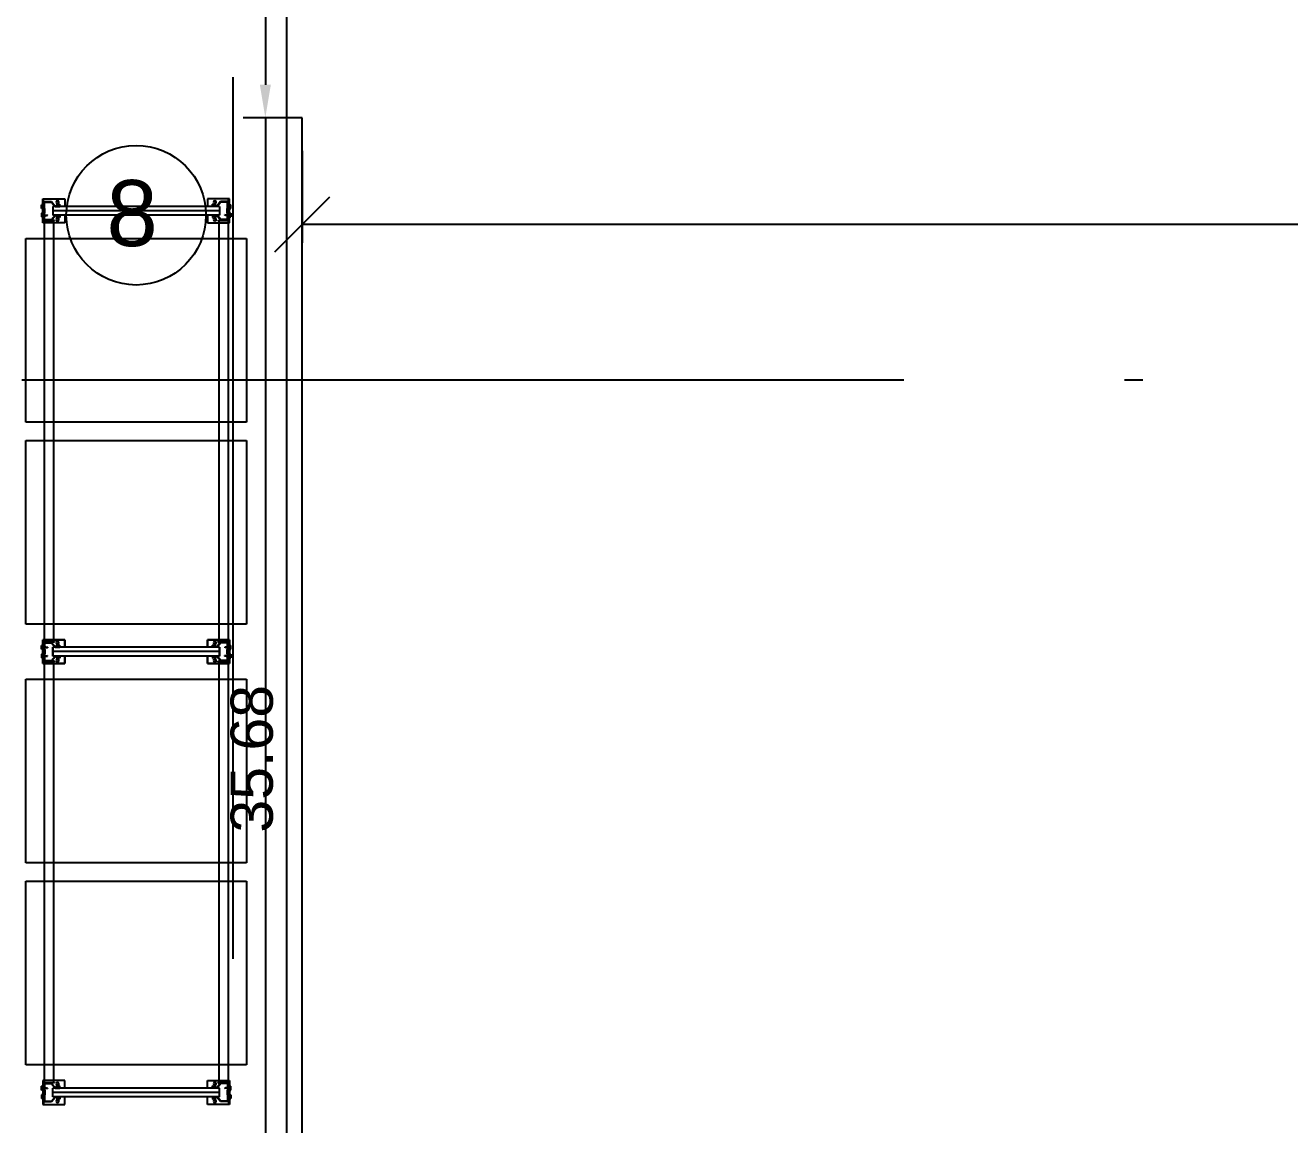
# Model space of a CAD drawing. Header units: metres. Extents: x 0 to 8715937, y -236336 to 216.
# Drawn here: x 169.52 to 176.4, y 63.68 to 69.66 of the extents above; entities that cross this region are included whole.
import ezdxf

# ---------------------------------------------------------------- set-up
doc = ezdxf.new("R2010")
doc.units = ezdxf.units.M
doc.header["$MEASUREMENT"] = 0
doc.header["$PDMODE"] = 3
doc.linetypes.add('ACAD_ISO10W100', pattern=[18, 12, -3, 0, -3])
for name, color, linetype in [('0-BLOCK-ARQUITECTURA', 7, 'Continuous'), ('0-BLOCK-EQUIPAMIENTO', 7, 'Continuous'), ('0-BLOCK-ESTRUCTURA', 7, 'Continuous'), ('1', 7, 'Continuous'), ('AAA BAST', 5, 'Continuous'), ('AAA COTAS', 7, 'Continuous'), ('AAA LARG', 1, 'Continuous'), ('AAA PALLETS', 7, 'Continuous'), ('AAA TEXTO', 7, 'Continuous'), ('COTAS INTERIORES', 2, 'Continuous'), ('EJES', 251, 'ACAD_ISO10W100'), ('MURO', 4, 'Continuous'), ('TEXTO', 7, 'Continuous')]:
    doc.layers.add(name, color=color, linetype=linetype)
doc.styles.add('AR', font='arial.ttf')
doc.styles.get("Standard").update_dxf_attribs({"font": 'arial.ttf'})
doc.dimstyles.new('CotaLoc0', dxfattribs={"dimtxt": 0.23, "dimasz": 0.18, "dimexe": 0.12, "dimexo": 0.37, "dimgap": 0.07, "dimtad": 1, "dimzin": 0, "dimdsep": 46, "dimtxsty": 'AR', "dimcen": 0.9, "dimclrd": 251, "dimclre": 251, "dimadec": 0, "dimazin": 0, "dimtfac": 1, "dimtofl": 0, "dimtmove": 1, "dimatfit": 3, "dimfxl": 0.18, "dimtolj": 1, "dimtzin": 0, "dimarcsym": 1})
doc.dimstyles.new('DIARCO-01', dxfattribs={"dimtxt": 0.45, "dimasz": 0.3, "dimexe": 0.1, "dimexo": 0.18, "dimgap": 0.12, "dimtad": 1, "dimzin": 0, "dimdsep": 46, "dimtxsty": 'AR', "dimblk": 'OBLIQUE', "dimcen": 0.09, "dimclrd": 52, "dimclre": 251, "dimclrt": 256, "dimadec": 0, "dimazin": 0, "dimtfac": 1, "dimtofl": 0, "dimtmove": 1, "dimatfit": 3, "dimldrblk": 'OBLIQUE', "dimfxl": 0.18, "dimtolj": 1, "dimtzin": 0, "dimarcsym": 1})

# ---------------------------------------------------------------- blocks, each defined once
blk = doc.blocks.new('_Oblique')
at = {"layer": '1', "color": 0, "lineweight": -2}
blk.add_line((-0.5, -0.5), (0.5, 0.5), dxfattribs=at)
blk = doc.blocks.new('*D225')
at = {"layer": 'COTAS INTERIORES', "color": 251, "lineweight": -2, "ltscale": 0.1, "transparency": 16777216}
for p, q in [((102.8801, 84.0285), (102.8801, 68.4769)), ((83.3051, 68.9784), (83.3051, 68.4769))]:
    blk.add_line(p, q, dxfattribs=at)
at = {"layer": 'COTAS INTERIORES', "color": 52, "lineweight": -2, "ltscale": 0.1, "transparency": 16777216}
blk.add_line((102.8801, 68.5769), (83.3051, 68.5769), dxfattribs=at)
at = {"layer": 'Defpoints', "color": 0, "ltscale": 0.1, "transparency": 16777216}
for p in [(102.8801, 84.2085), (83.3051, 69.1584), (83.3051, 68.5769)]:
    blk.add_point(p, dxfattribs=at)
at = {"layer": 'COTAS INTERIORES', "color": 52, "lineweight": -2, "ltscale": 0.1, "transparency": 16777216, "xscale": 0.3, "yscale": 0.3, "zscale": 0.3, "rotation": 180}
blk.add_blockref('_Oblique', (83.3051, 68.5769), dxfattribs=at)
at = {"layer": 'COTAS INTERIORES', "color": 52, "lineweight": -2, "ltscale": 0.1, "transparency": 16777216, "xscale": 0.3, "yscale": 0.3, "zscale": 0.3}
blk.add_blockref('_Oblique', (102.8801, 68.5769), dxfattribs=at)
at = {"layer": 'COTAS INTERIORES', "ltscale": 0.1, "transparency": 16777216, "insert": (93.0926, 68.9267), "char_height": 0.45, "attachment_point": 5, "style": 'AR'}
blk.add_mtext('\\A1;19.58', dxfattribs=at)
blk = doc.blocks.new('DPM-ESTRUCTURA')
at = {"layer": 'EJES', "ltscale": 0.4}
for p, q in [((82.9278, 113.1801), (82.9278, 41.5801)), ((108.48, 67.7301), (16.48, 67.7301))]:
    blk.add_line(p, q, dxfattribs=at)
blk = doc.blocks.new('1A MODULO SIMPLE')
at = {"layer": 'AAA BAST'}
for points in [[(-2.1307, 1.015), (-2.1307, 1.017), (-2.1407, 1.017), (-2.1407, 1.04), (-2.1167, 1.06), (-2.1167, 1.1), (-2.1567, 1.1), (-2.1567, 1.098), (-2.1767, 1.098), (-2.1767, 1.1), (-2.2167, 1.1), (-2.2167, 1.06), (-2.1927, 1.04), (-2.1927, 1.017), (-2.2027, 1.017), (-2.2027, 1.015), (-2.1907, 1.015), (-2.1907, 1.0409), (-2.2147, 1.0609), (-2.2147, 1.098), (-2.1787, 1.098), (-2.1787, 1.096), (-2.1547, 1.096), (-2.1547, 1.098), (-2.1187, 1.098), (-2.1187, 1.0609), (-2.1427, 1.0409), (-2.1427, 1.015)], [(0.1973, 1.015), (0.1973, 1.017), (0.2073, 1.017), (0.2073, 1.04), (0.1833, 1.06), (0.1833, 1.1), (0.2233, 1.1), (0.2233, 1.098), (0.2433, 1.098), (0.2433, 1.1), (0.2833, 1.1), (0.2833, 1.06), (0.2593, 1.04), (0.2593, 1.017), (0.2693, 1.017), (0.2693, 1.015), (0.2573, 1.015), (0.2573, 1.0409), (0.2813, 1.0609), (0.2813, 1.098), (0.2453, 1.098), (0.2453, 1.096), (0.2213, 1.096), (0.2213, 1.098), (0.1853, 1.098), (0.1853, 1.0609), (0.2093, 1.0409), (0.2093, 1.015)], [(-2.1307, 0.185), (-2.1307, 0.183), (-2.1407, 0.183), (-2.1407, 0.16), (-2.1167, 0.14), (-2.1167, 0.1), (-2.1567, 0.1), (-2.1567, 0.102), (-2.1767, 0.102), (-2.1767, 0.1), (-2.2167, 0.1), (-2.2167, 0.14), (-2.1927, 0.16), (-2.1927, 0.183), (-2.2027, 0.183), (-2.2027, 0.185), (-2.1907, 0.185), (-2.1907, 0.1591), (-2.2147, 0.1391), (-2.2147, 0.102), (-2.1787, 0.102), (-2.1787, 0.104), (-2.1547, 0.104), (-2.1547, 0.102), (-2.1187, 0.102), (-2.1187, 0.1391), (-2.1427, 0.1591), (-2.1427, 0.185)], [(0.1973, 0.185), (0.1973, 0.183), (0.2073, 0.183), (0.2073, 0.16), (0.1833, 0.14), (0.1833, 0.1), (0.2233, 0.1), (0.2233, 0.102), (0.2433, 0.102), (0.2433, 0.1), (0.2833, 0.1), (0.2833, 0.14), (0.2593, 0.16), (0.2593, 0.183), (0.2693, 0.183), (0.2693, 0.185), (0.2573, 0.185), (0.2573, 0.1591), (0.2813, 0.1391), (0.2813, 0.102), (0.2453, 0.102), (0.2453, 0.104), (0.2213, 0.104), (0.2213, 0.102), (0.1853, 0.102), (0.1853, 0.1391), (0.2093, 0.1591), (0.2093, 0.185)]]:
    blk.add_hatch(color=251, dxfattribs=at).paths.add_polyline_path(points)
at = {"layer": 'AAA BAST', "color": 251}
for p, q in [((-2.2167, 1.1082), (-2.2317, 1.1082)), ((-2.2317, 1.1082), (-2.2317, 0.9882)), ((-2.2167, 1.1032), (-2.2317, 1.1032)), ((-2.1167, 1.1082), (-2.2167, 1.1082)), ((-2.2167, 1.1082), (-2.2167, 1.1032)), ((-2.2167, 1.1032), (-2.1167, 1.1032)), ((-2.2067, 1.1), (-2.2067, 1.1032)), ((-2.2067, 1.1032), (-2.1737, 1.1032)), ((-2.1802, 1.1152), (-2.2002, 1.1152)), ((-2.2002, 1.1082), (-2.2002, 1.1152)), ((-2.1902, 1.1082), (-2.1902, 1.1152)), ((-2.1802, 1.1082), (-2.1802, 1.1152)), ((-2.1737, 1.1), (-2.1737, 1.1032)), ((-2.1597, 1.1), (-2.1597, 1.1032)), ((-2.1532, 1.1152), (-2.1332, 1.1152)), ((-2.1532, 1.1082), (-2.1532, 1.1152)), ((-2.1432, 1.1082), (-2.1432, 1.1152)), ((-2.1332, 1.1082), (-2.1332, 1.1152)), ((-2.1267, 1.1), (-2.1267, 1.1032)), ((-2.1167, 1.1032), (-2.1167, 1.1082)), ((-2.1017, 1.1082), (-2.1167, 1.1082)), ((-2.1167, 1.1032), (-2.1017, 1.1032)), ((-2.1017, 0.9882), (-2.1017, 1.1082)), ((0.1683, 0.9882), (0.1683, 1.1082)), ((0.1683, 1.1082), (0.1833, 1.1082)), ((0.1833, 1.1032), (0.1683, 1.1032)), ((0.1833, 1.1032), (0.1833, 1.1082)), ((0.1833, 1.1082), (0.2833, 1.1082)), ((0.2833, 1.1032), (0.1833, 1.1032)), ((0.1933, 1.1), (0.1933, 1.1032)), ((0.2198, 1.1152), (0.1998, 1.1152)), ((0.1998, 1.1082), (0.1998, 1.1152)), ((0.2098, 1.1082), (0.2098, 1.1152)), ((0.2198, 1.1082), (0.2198, 1.1152)), ((0.2263, 1.1), (0.2263, 1.1032)), ((0.2403, 1.1), (0.2403, 1.1032)), ((0.2733, 1.1032), (0.2403, 1.1032)), ((0.2468, 1.1152), (0.2668, 1.1152)), ((0.2468, 1.1082), (0.2468, 1.1152)), ((0.2568, 1.1082), (0.2568, 1.1152)), ((0.2668, 1.1082), (0.2668, 1.1152)), ((0.2733, 1.1), (0.2733, 1.1032)), ((0.2833, 1.1082), (0.2833, 1.1032)), ((0.2833, 1.1082), (0.2983, 1.1082)), ((0.2833, 1.1032), (0.2983, 1.1032)), ((0.2983, 1.1082), (0.2983, 0.9882)), ((-2.1767, 1.1), (-2.2167, 1.1)), ((-2.2167, 1.1), (-2.2167, 1.06)), ((-2.2167, 1.06), (-2.1927, 1.04)), ((-2.2147, 1.098), (-2.2147, 1.0609)), ((-2.1787, 1.098), (-2.2147, 1.098)), ((-2.2147, 1.0609), (-2.1907, 1.0409)), ((-2.1927, 1.036), (-2.1977, 1.036)), ((-2.1977, 1.021), (-2.1977, 1.036)), ((-2.1927, 1.04), (-2.1927, 1.017)), ((-2.1907, 1.053), (-2.1667, 1.053)), ((-2.1907, 0.147), (-2.1907, 1.053)), ((-2.1907, 1.0409), (-2.1907, 1.015)), ((-2.1787, 1.098), (-2.1787, 1.096)), ((-2.1547, 1.096), (-2.1787, 1.096)), ((-2.1767, 1.1), (-2.1767, 1.098)), ((-2.1767, 1.1), (-2.1737, 1.1)), ((-2.1567, 1.098), (-2.1767, 1.098)), ((-2.1667, 1.053), (-2.1427, 1.053)), ((-2.1667, 0.147), (-2.1667, 1.053)), ((-2.1567, 1.1), (-2.1597, 1.1)), ((-2.1167, 1.1), (-2.1567, 1.1)), ((-2.1567, 1.1), (-2.1567, 1.098)), ((-2.1187, 1.098), (-2.1547, 1.098)), ((-2.1547, 1.098), (-2.1547, 1.096)), ((-2.1187, 1.0609), (-2.1427, 1.0409)), ((-2.1427, 0.147), (-2.1427, 1.053)), ((-2.1427, 1.0409), (-2.1427, 1.015)), ((-2.1167, 1.06), (-2.1407, 1.04)), ((-2.1407, 1.04), (-2.1407, 1.017)), ((-2.1357, 1.036), (-2.1407, 1.036)), ((-2.1407, 1.021), (-2.1407, 1.036)), ((-2.1357, 1.021), (-2.1357, 1.036)), ((-2.1357, 1.0328), (-2.1307, 1.0328)), ((-2.1307, 1.0243), (-2.1307, 1.0328)), ((-2.1187, 1.098), (-2.1187, 1.0609)), ((-2.1167, 1.1), (-2.1167, 1.06)), ((0.1833, 1.1), (0.2233, 1.1)), ((0.1833, 1.1), (0.1833, 1.06)), ((0.1833, 1.06), (0.2073, 1.04)), ((0.1853, 1.098), (0.1853, 1.0609)), ((0.1853, 1.098), (0.2213, 1.098)), ((0.1853, 1.0609), (0.2093, 1.0409)), ((0.2023, 1.0328), (0.1973, 1.0328)), ((0.1973, 1.0243), (0.1973, 1.0328)), ((0.2023, 1.036), (0.2073, 1.036)), ((0.2023, 1.021), (0.2023, 1.036)), ((0.2073, 1.04), (0.2073, 1.017)), ((0.2073, 1.021), (0.2073, 1.036)), ((0.2333, 1.053), (0.2093, 1.053)), ((0.2093, 0.147), (0.2093, 1.053)), ((0.2093, 1.0409), (0.2093, 1.015)), ((0.2213, 1.098), (0.2213, 1.096)), ((0.2213, 1.096), (0.2453, 1.096)), ((0.2233, 1.1), (0.2233, 1.098)), ((0.2233, 1.1), (0.2263, 1.1)), ((0.2233, 1.098), (0.2433, 1.098)), ((0.2573, 1.053), (0.2333, 1.053)), ((0.2333, 0.147), (0.2333, 1.053)), ((0.2433, 1.1), (0.2403, 1.1)), ((0.2433, 1.1), (0.2833, 1.1)), ((0.2433, 1.1), (0.2433, 1.098)), ((0.2453, 1.098), (0.2813, 1.098)), ((0.2453, 1.098), (0.2453, 1.096)), ((0.2813, 1.0609), (0.2573, 1.0409)), ((0.2573, 0.147), (0.2573, 1.053)), ((0.2573, 1.0409), (0.2573, 1.015)), ((0.2833, 1.06), (0.2593, 1.04)), ((0.2593, 1.04), (0.2593, 1.017)), ((0.2593, 1.036), (0.2643, 1.036)), ((0.2643, 1.021), (0.2643, 1.036)), ((0.2813, 1.098), (0.2813, 1.0609)), ((0.2833, 1.1), (0.2833, 1.06)), ((-2.2317, 0.9882), (-2.1907, 0.9882)), ((-2.1927, 1.017), (-2.2027, 1.017)), ((-2.2027, 1.017), (-2.2027, 1.015)), ((-2.1907, 1.015), (-2.2027, 1.015)), ((-2.1927, 1.0285), (-2.1977, 1.0285)), ((-2.1927, 1.021), (-2.1977, 1.021)), ((-2.1427, 1.015), (-2.1307, 1.015)), ((-2.1427, 0.9882), (-2.1017, 0.9882)), ((-2.1357, 1.0285), (-2.1407, 1.0285)), ((-2.1357, 1.021), (-2.1407, 1.021)), ((-2.1407, 1.017), (-2.1307, 1.017)), ((-2.1357, 1.0243), (-2.1307, 1.0243)), ((-2.1307, 1.015), (-2.1307, 1.017)), ((0.2093, 0.9882), (0.1683, 0.9882)), ((0.2023, 1.0243), (0.1973, 1.0243)), ((0.2073, 1.017), (0.1973, 1.017)), ((0.1973, 1.015), (0.1973, 1.017)), ((0.2093, 1.015), (0.1973, 1.015)), ((0.2023, 1.0285), (0.2073, 1.0285)), ((0.2023, 1.021), (0.2073, 1.021)), ((0.2573, 1.015), (0.2693, 1.015)), ((0.2983, 0.9882), (0.2573, 0.9882)), ((0.2593, 1.0285), (0.2643, 1.0285)), ((0.2593, 1.021), (0.2643, 1.021)), ((0.2593, 1.017), (0.2693, 1.017)), ((0.2693, 1.017), (0.2693, 1.015)), ((-2.2317, 0.0918), (-2.2317, 0.2118)), ((-2.2317, 0.2118), (-2.1907, 0.2118)), ((-2.1427, 0.2118), (-2.1017, 0.2118)), ((-2.1017, 0.2118), (-2.1017, 0.0918)), ((0.2093, 0.2118), (0.1683, 0.2118)), ((0.1683, 0.2118), (0.1683, 0.0918)), ((0.2983, 0.2118), (0.2573, 0.2118)), ((0.2983, 0.0918), (0.2983, 0.2118)), ((-2.2167, 0.14), (-2.1927, 0.16)), ((-2.2167, 0.1), (-2.2167, 0.14)), ((-2.2147, 0.1391), (-2.1907, 0.1591)), ((-2.2147, 0.102), (-2.2147, 0.1391)), ((-2.1907, 0.185), (-2.2027, 0.185)), ((-2.2027, 0.183), (-2.2027, 0.185)), ((-2.1927, 0.183), (-2.2027, 0.183)), ((-2.1927, 0.1801), (-2.1977, 0.1801)), ((-2.1977, 0.1651), (-2.1977, 0.1801)), ((-2.1927, 0.1726), (-2.1977, 0.1726)), ((-2.1927, 0.1651), (-2.1977, 0.1651)), ((-2.1927, 0.16), (-2.1927, 0.183)), ((-2.1907, 0.1591), (-2.1907, 0.185)), ((-2.1907, 0.147), (-2.1667, 0.147)), ((-2.1667, 0.147), (-2.1427, 0.147)), ((-2.1427, 0.1591), (-2.1427, 0.185)), ((-2.1427, 0.185), (-2.1307, 0.185)), ((-2.1187, 0.1391), (-2.1427, 0.1591)), ((-2.1407, 0.16), (-2.1407, 0.183)), ((-2.1407, 0.183), (-2.1307, 0.183)), ((-2.1357, 0.1801), (-2.1407, 0.1801)), ((-2.1407, 0.1651), (-2.1407, 0.1801)), ((-2.1357, 0.1726), (-2.1407, 0.1726)), ((-2.1357, 0.1651), (-2.1407, 0.1651)), ((-2.1167, 0.14), (-2.1407, 0.16)), ((-2.1357, 0.1651), (-2.1357, 0.1801)), ((-2.1357, 0.1768), (-2.1307, 0.1768)), ((-2.1357, 0.1683), (-2.1307, 0.1683)), ((-2.1307, 0.185), (-2.1307, 0.183)), ((-2.1307, 0.1683), (-2.1307, 0.1768)), ((-2.1187, 0.102), (-2.1187, 0.1391)), ((-2.1167, 0.1), (-2.1167, 0.14)), ((0.1833, 0.14), (0.2073, 0.16)), ((0.1833, 0.1), (0.1833, 0.14)), ((0.1853, 0.1391), (0.2093, 0.1591)), ((0.1853, 0.102), (0.1853, 0.1391)), ((0.2093, 0.185), (0.1973, 0.185)), ((0.1973, 0.185), (0.1973, 0.183)), ((0.2073, 0.183), (0.1973, 0.183)), ((0.2023, 0.1768), (0.1973, 0.1768)), ((0.1973, 0.1683), (0.1973, 0.1768)), ((0.2023, 0.1683), (0.1973, 0.1683)), ((0.2023, 0.1801), (0.2073, 0.1801)), ((0.2023, 0.1651), (0.2023, 0.1801)), ((0.2023, 0.1726), (0.2073, 0.1726)), ((0.2023, 0.1651), (0.2073, 0.1651)), ((0.2073, 0.16), (0.2073, 0.183)), ((0.2073, 0.1651), (0.2073, 0.1801)), ((0.2093, 0.1591), (0.2093, 0.185)), ((0.2333, 0.147), (0.2093, 0.147)), ((0.2573, 0.147), (0.2333, 0.147)), ((0.2573, 0.1591), (0.2573, 0.185)), ((0.2573, 0.185), (0.2693, 0.185)), ((0.2813, 0.1391), (0.2573, 0.1591)), ((0.2593, 0.16), (0.2593, 0.183)), ((0.2593, 0.183), (0.2693, 0.183)), ((0.2593, 0.1801), (0.2643, 0.1801)), ((0.2593, 0.1726), (0.2643, 0.1726)), ((0.2593, 0.1651), (0.2643, 0.1651)), ((0.2833, 0.14), (0.2593, 0.16)), ((0.2643, 0.1651), (0.2643, 0.1801)), ((0.2693, 0.183), (0.2693, 0.185)), ((0.2813, 0.102), (0.2813, 0.1391)), ((0.2833, 0.1), (0.2833, 0.14)), ((-2.2167, 0.0968), (-2.2317, 0.0968)), ((-2.2167, 0.0918), (-2.2317, 0.0918)), ((-2.1767, 0.1), (-2.2167, 0.1)), ((-2.2167, 0.0968), (-2.1167, 0.0968)), ((-2.2167, 0.0918), (-2.2167, 0.0968)), ((-2.1167, 0.0918), (-2.2167, 0.0918)), ((-2.1787, 0.102), (-2.2147, 0.102)), ((-2.2067, 0.1), (-2.2067, 0.0968)), ((-2.2067, 0.0968), (-2.1737, 0.0968)), ((-2.2002, 0.0918), (-2.2002, 0.0848)), ((-2.1802, 0.0848), (-2.2002, 0.0848)), ((-2.1902, 0.0918), (-2.1902, 0.0848)), ((-2.1802, 0.0918), (-2.1802, 0.0848)), ((-2.1787, 0.102), (-2.1787, 0.104)), ((-2.1547, 0.104), (-2.1787, 0.104)), ((-2.1567, 0.102), (-2.1767, 0.102)), ((-2.1767, 0.1), (-2.1767, 0.102)), ((-2.1767, 0.1), (-2.1737, 0.1)), ((-2.1737, 0.1), (-2.1737, 0.0968)), ((-2.1597, 0.1), (-2.1597, 0.0968)), ((-2.1567, 0.1), (-2.1597, 0.1)), ((-2.1567, 0.1), (-2.1567, 0.102)), ((-2.1167, 0.1), (-2.1567, 0.1)), ((-2.1547, 0.102), (-2.1547, 0.104)), ((-2.1187, 0.102), (-2.1547, 0.102)), ((-2.1532, 0.0918), (-2.1532, 0.0848)), ((-2.1532, 0.0848), (-2.1332, 0.0848)), ((-2.1432, 0.0918), (-2.1432, 0.0848)), ((-2.1332, 0.0918), (-2.1332, 0.0848)), ((-2.1267, 0.1), (-2.1267, 0.0968)), ((-2.1167, 0.0968), (-2.1167, 0.0918)), ((-2.1167, 0.0968), (-2.1017, 0.0968)), ((-2.1017, 0.0918), (-2.1167, 0.0918)), ((0.1833, 0.0968), (0.1683, 0.0968)), ((0.1683, 0.0918), (0.1833, 0.0918)), ((0.1833, 0.1), (0.2233, 0.1)), ((0.2833, 0.0968), (0.1833, 0.0968)), ((0.1833, 0.0968), (0.1833, 0.0918)), ((0.1833, 0.0918), (0.2833, 0.0918)), ((0.1853, 0.102), (0.2213, 0.102)), ((0.1933, 0.1), (0.1933, 0.0968)), ((0.1998, 0.0918), (0.1998, 0.0848)), ((0.2198, 0.0848), (0.1998, 0.0848)), ((0.2098, 0.0918), (0.2098, 0.0848)), ((0.2198, 0.0918), (0.2198, 0.0848)), ((0.2213, 0.102), (0.2213, 0.104)), ((0.2213, 0.104), (0.2453, 0.104)), ((0.2233, 0.102), (0.2433, 0.102)), ((0.2233, 0.1), (0.2233, 0.102)), ((0.2233, 0.1), (0.2263, 0.1)), ((0.2263, 0.1), (0.2263, 0.0968)), ((0.2403, 0.1), (0.2403, 0.0968)), ((0.2433, 0.1), (0.2403, 0.1)), ((0.2733, 0.0968), (0.2403, 0.0968)), ((0.2433, 0.1), (0.2433, 0.102)), ((0.2433, 0.1), (0.2833, 0.1)), ((0.2453, 0.102), (0.2453, 0.104)), ((0.2453, 0.102), (0.2813, 0.102)), ((0.2468, 0.0918), (0.2468, 0.0848)), ((0.2468, 0.0848), (0.2668, 0.0848)), ((0.2568, 0.0918), (0.2568, 0.0848)), ((0.2668, 0.0918), (0.2668, 0.0848)), ((0.2733, 0.1), (0.2733, 0.0968)), ((0.2833, 0.0918), (0.2833, 0.0968)), ((0.2833, 0.0968), (0.2983, 0.0968)), ((0.2833, 0.0918), (0.2983, 0.0918))]:
    blk.add_line(p, q, dxfattribs=at)
for centre in [(-2.2141, 1.0285), (-2.1192, 1.0285), (0.1859, 1.0285), (0.2808, 1.0285), (-2.2141, 0.1715), (-2.1192, 0.1715), (0.1859, 0.1715), (0.2808, 0.1715)]:
    blk.add_circle(centre, 0.0075, dxfattribs=at)
at = {"layer": 'AAA LARG', "color": 251}
for p, q in [((-2.1407, 1.105), (-2.1454, 1.0829)), ((-2.1381, 1.1018), (-2.1422, 1.0822)), ((-2.1407, 1.105), (-2.1117, 1.105)), ((-2.1149, 1.1018), (-2.1381, 1.1018)), ((-2.1149, 1.045), (-2.1149, 1.1018)), ((-2.1117, 1.105), (-2.1117, 1.045)), ((0.2073, 1.105), (0.1783, 1.105)), ((0.1783, 1.105), (0.1783, 1.045)), ((0.1815, 1.045), (0.1815, 1.1018)), ((0.1815, 1.1018), (0.2047, 1.1018)), ((0.2047, 1.1018), (0.2089, 1.0822)), ((0.2073, 1.105), (0.212, 1.0829)), ((-2.1422, 1.0822), (-2.1454, 1.0829)), ((-2.1117, 1.045), (-2.1149, 1.045)), ((-2.1117, 1.1), (0.1783, 1.1)), ((-2.1117, 1.05), (0.1783, 1.05)), ((0.1783, 1.045), (0.1815, 1.045)), ((0.2089, 1.0822), (0.212, 1.0829)), ((-2.1117, 0.155), (-2.1149, 0.155)), ((-2.1149, 0.155), (-2.1149, 0.0982)), ((-2.1117, 0.095), (-2.1117, 0.155)), ((-2.1117, 0.15), (0.1783, 0.15)), ((0.1783, 0.095), (0.1783, 0.155)), ((0.1783, 0.155), (0.1815, 0.155)), ((0.1815, 0.155), (0.1815, 0.0982)), ((-2.1422, 0.1178), (-2.1454, 0.1171)), ((-2.1407, 0.095), (-2.1454, 0.1171)), ((-2.1381, 0.0982), (-2.1422, 0.1178)), ((-2.1407, 0.095), (-2.1117, 0.095)), ((-2.1149, 0.0982), (-2.1381, 0.0982)), ((-2.1117, 0.1), (0.1783, 0.1)), ((0.2073, 0.095), (0.1783, 0.095)), ((0.1815, 0.0982), (0.2047, 0.0982)), ((0.2047, 0.0982), (0.2089, 0.1178)), ((0.2073, 0.095), (0.212, 0.1171)), ((0.2089, 0.1178), (0.212, 0.1171))]:
    blk.add_line(p, q, dxfattribs=at)
at = {"layer": 'AAA PALLETS', "color": 251, "ltscale": 0.21}
for p, q in [((-1.0167, 1.2), (-2.0167, 1.2)), ((-2.0167, 1.2), (-2.0167, 0)), ((-1.0167, 0), (-1.0167, 1.2)), ((0.0833, 1.2), (-0.9167, 1.2)), ((-0.9167, 1.2), (-0.9167, 0)), ((0.0833, 0), (0.0833, 1.2)), ((-2.0167, 0), (-1.0167, 0)), ((-0.9167, 0), (0.0833, 0))]:
    blk.add_line(p, q, dxfattribs=at)
blk = doc.blocks.new('DPM-EQUIPAMIENTO')
at = {"layer": 'AAA TEXTO', "ltscale": 0.21}
blk.add_circle((82.4019, 68.6279), 0.3799, dxfattribs=at)
at = {"layer": 'AAA COTAS', "ltscale": 0.21, "xscale": -1, "rotation": 90}
for p in [(83.0019, 66.4852), (83.0019, 64.0852)]:
    blk.add_blockref('1A MODULO SIMPLE', p, dxfattribs=at)
at = {"layer": 'TEXTO', "insert": (82.5196, 68.8192), "char_height": 0.3594, "attachment_point": 3}
blk.add_mtext_dynamic_manual_height_columns('8', width=0.346173, gutter_width=12.5, heights=[0], dxfattribs=at)
blk = doc.blocks.new('*D154')
at = {"layer": 'COTAS INTERIORES', "color": 251, "lineweight": -2, "ltscale": 0.1, "transparency": 16777216}
for p, q in [((170.9401, 83.5084), (171.0601, 83.5084)), ((170.9401, 83.3284), (170.9401, 48.0093)), ((170.9401, 47.8293), (171.0601, 47.8293))]:
    blk.add_line(p, q, dxfattribs=at)
at = {"layer": 'COTAS INTERIORES', "color": 251, "ltscale": 0.1, "transparency": 16777216}
for points in [[(170.9101, 83.3284), (170.9701, 83.3284), (170.9401, 83.5084)], [(170.9101, 48.0093), (170.9701, 48.0093), (170.9401, 47.8293)]]:
    blk.add_solid(points, dxfattribs=at)
at = {"layer": 'Defpoints', "color": 0, "ltscale": 0.1, "transparency": 16777216}
for p in [(170.8251, 83.5084), (170.8251, 47.8293), (170.9401, 47.8293)]:
    blk.add_point(p, dxfattribs=at)
at = {"layer": 'COTAS INTERIORES', "color": 0, "ltscale": 0.1, "transparency": 16777216, "insert": (170.7526, 65.6688), "char_height": 0.23, "attachment_point": 5, "rotation": 90, "style": 'AR'}
blk.add_mtext('\\A1;35.68', dxfattribs=at)
blk = doc.blocks.new('*D271')
at = {"layer": 'COTAS INTERIORES', "color": 251, "lineweight": -2, "ltscale": 0.1, "transparency": 16777216}
for p, q in [((170.8251, 72.1284), (170.7051, 72.1284)), ((170.8251, 71.9484), (170.8251, 69.3384)), ((170.8251, 69.1584), (170.7051, 69.1584))]:
    blk.add_line(p, q, dxfattribs=at)
at = {"layer": 'COTAS INTERIORES', "color": 251, "ltscale": 0.1, "transparency": 16777216}
for points in [[(170.7951, 71.9484), (170.8551, 71.9484), (170.8251, 72.1284)], [(170.7951, 69.3384), (170.8551, 69.3384), (170.8251, 69.1584)]]:
    blk.add_solid(points, dxfattribs=at)
at = {"layer": 'Defpoints', "color": 0, "ltscale": 0.1, "transparency": 16777216}
for p in [(170.8251, 72.1284), (170.8251, 69.1584), (170.8251, 69.1584)]:
    blk.add_point(p, dxfattribs=at)
at = {"layer": 'COTAS INTERIORES', "color": 0, "ltscale": 0.1, "transparency": 16777216, "insert": (170.6377, 70.6434), "char_height": 0.23, "attachment_point": 5, "rotation": 90, "style": 'AR'}
blk.add_mtext('\\A1;2.97', dxfattribs=at)
blk = doc.blocks.new('DPM-ARQUITECTURA')
at = {"layer": 'MURO', "ltscale": 0.1}
for p, q in [((83.3051, 69.1584), (83.1051, 69.1584)), ((83.1051, 69.1584), (83.1051, 48.0293)), ((83.3051, 52.2293), (83.3051, 69.1584))]:
    blk.add_line(p, q, dxfattribs=at)
at = {"layer": 'COTAS INTERIORES', "ltscale": 0.1}
dim = blk.add_linear_dim(base=(83.30511, 68.57693), p1=(102.88012, 84.20855), p2=(83.30511, 69.1584), angle=180, dimstyle='DIARCO-01', dxfattribs=at)
dim.commit()
dim.dimension.update_dxf_attribs({"geometry": '*D225', "text_midpoint": (93.09261, 68.92669)})

msp = doc.modelspace()

# ---------------------------------------------------------------- block references
at = {"layer": '0-BLOCK-ARQUITECTURA'}
msp.add_blockref('DPM-ARQUITECTURA', (87.72, 0), dxfattribs=at)
at = {"layer": '0-BLOCK-EQUIPAMIENTO'}
msp.add_blockref('DPM-EQUIPAMIENTO', (87.72, 0), dxfattribs=at)
at = {"layer": '0-BLOCK-ESTRUCTURA', "ltscale": 0.1}
msp.add_blockref('DPM-ESTRUCTURA', (87.72, 0), dxfattribs=at)

# ---------------------------------------------------------------- dimensions: what is measured, and where the dimension line sits
at = {"layer": 'COTAS INTERIORES', "ltscale": 0.1}
for base, p1, p2, picture, middle in [((170.9401, 47.8293), (170.8251, 83.5084), (170.8251, 47.8293), '*D154', (170.7526, 65.6688)), ((170.8251, 69.1584), (170.8251, 72.1284), (170.8251, 69.1584), '*D271', (170.6377, 70.6434))]:
    dim = msp.add_linear_dim(base=base, p1=p1, p2=p2, angle=90, dimstyle='CotaLoc0', override={"dimfxlon": 1}, dxfattribs=at)
    dim.commit()
    dim.dimension.update_dxf_attribs({"geometry": picture, "text_midpoint": middle})

doc.saveas('drawing.dxf')
